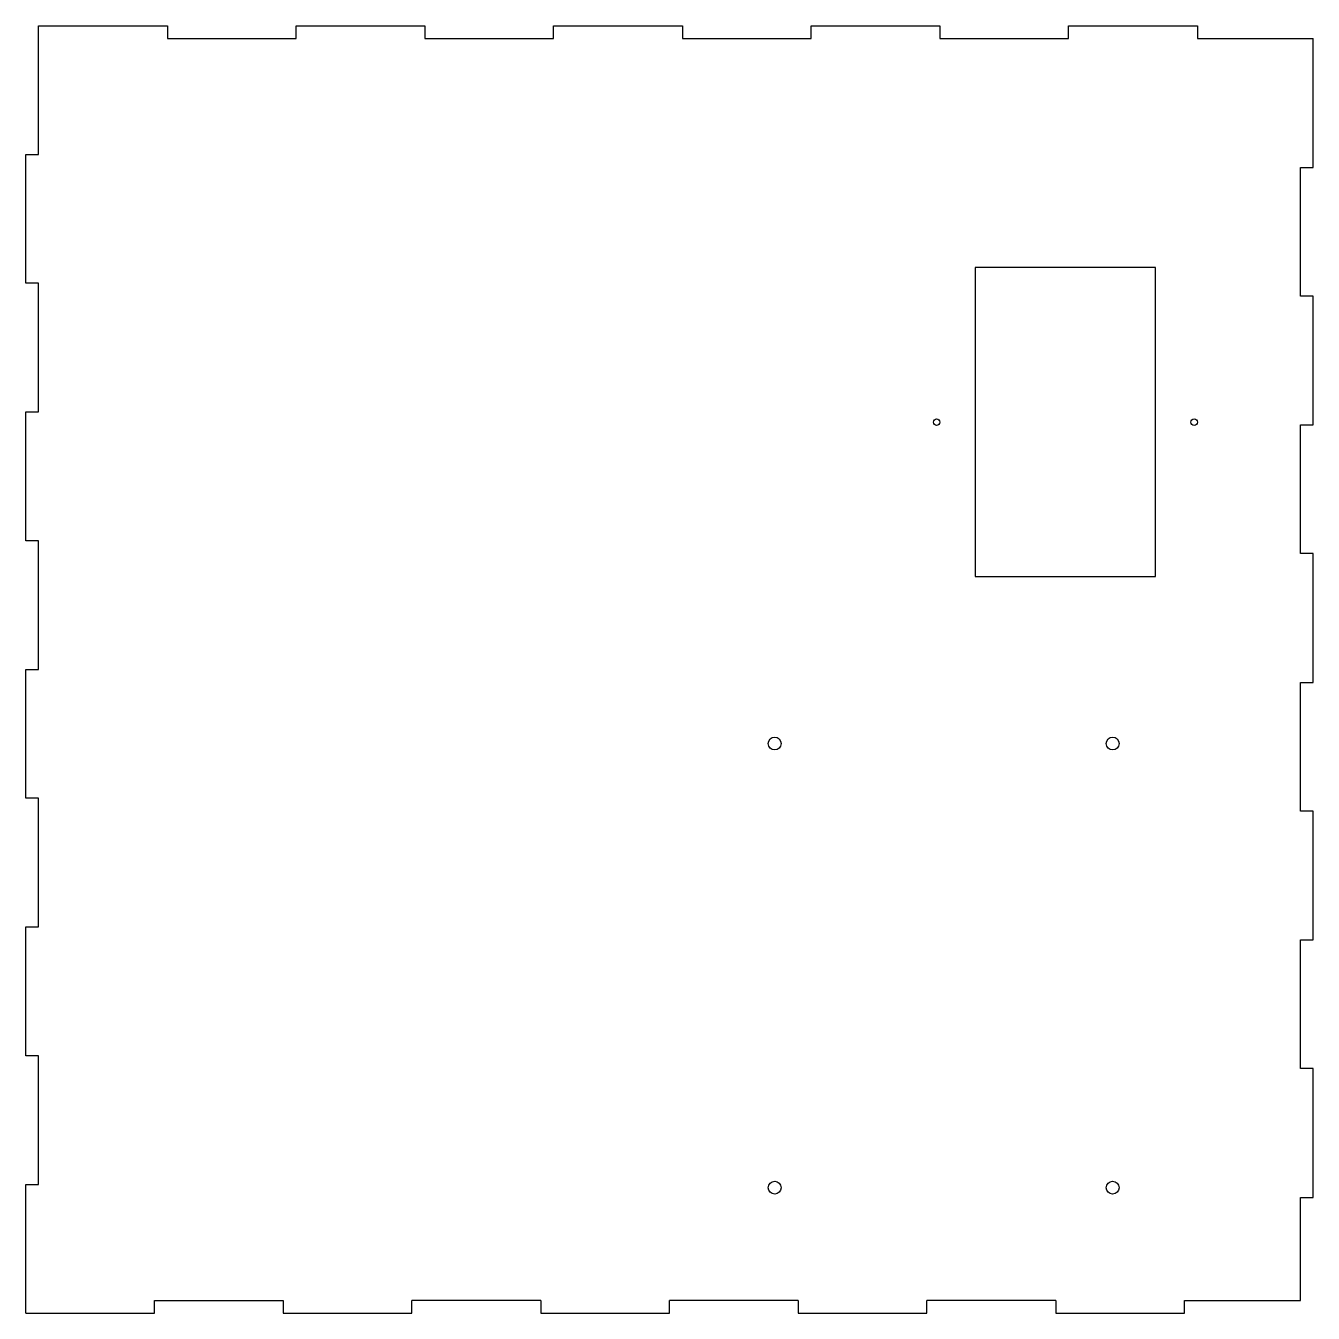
# Model space of a CAD drawing. Header units: millimetres. Extents: x 18 to 218, y 4 to 204.
import ezdxf

# ---------------------------------------------------------------- set-up
doc = ezdxf.new("R2010")
doc.units = ezdxf.units.MM

msp = doc.modelspace()

# ---------------------------------------------------------------- linework, layer by layer
for p, q in [((20.38, 183.9), (20.38, 203.9)), ((20.38, 203.9), (40.38, 203.9)), ((40.38, 203.9), (40.38, 201.9)), ((60.38, 201.9), (60.38, 203.9)), ((60.38, 203.9), (80.38, 203.9)), ((80.38, 203.9), (80.38, 201.9)), ((100.38, 201.9), (100.38, 203.9)), ((100.38, 203.9), (120.38, 203.9)), ((120.38, 203.9), (120.38, 201.9)), ((140.38, 201.9), (140.38, 203.9)), ((140.38, 203.9), (160.38, 203.9)), ((160.38, 203.9), (160.38, 201.9)), ((180.38, 201.9), (180.38, 203.9)), ((180.38, 203.9), (200.38, 203.9)), ((200.38, 203.9), (200.38, 201.9)), ((40.38, 201.9), (60.38, 201.9)), ((80.38, 201.9), (100.38, 201.9)), ((120.38, 201.9), (140.38, 201.9)), ((160.38, 201.9), (180.38, 201.9)), ((200.38, 201.9), (218.38, 201.9)), ((218.38, 181.9), (218.38, 201.9)), ((18.38, 163.9), (18.38, 183.9)), ((18.38, 183.9), (20.38, 183.9)), ((216.38, 161.9), (216.38, 181.9)), ((216.38, 181.9), (218.38, 181.9)), ((20.38, 163.9), (18.38, 163.9)), ((20.38, 143.9), (20.38, 163.9)), ((218.38, 161.9), (216.38, 161.9)), ((218.38, 141.9), (218.38, 161.9)), ((18.38, 123.9), (18.38, 143.9)), ((18.38, 143.9), (20.38, 143.9)), ((216.38, 121.9), (216.38, 141.9)), ((216.38, 141.9), (218.38, 141.9)), ((20.38, 123.9), (18.38, 123.9)), ((20.38, 103.9), (20.38, 123.9)), ((218.38, 121.9), (216.38, 121.9)), ((218.38, 101.9), (218.38, 121.9)), ((18.38, 83.9), (18.38, 103.9)), ((18.38, 103.9), (20.38, 103.9)), ((216.38, 81.9), (216.38, 101.9)), ((216.38, 101.9), (218.38, 101.9)), ((20.38, 83.9), (18.38, 83.9)), ((20.38, 63.9), (20.38, 83.9)), ((218.38, 81.9), (216.38, 81.9)), ((218.38, 61.9), (218.38, 81.9)), ((18.38, 43.9), (18.38, 63.9)), ((18.38, 63.9), (20.38, 63.9)), ((216.38, 41.9), (216.38, 61.9)), ((216.38, 61.9), (218.38, 61.9)), ((20.38, 43.9), (18.38, 43.9)), ((20.38, 23.9), (20.38, 43.9)), ((218.38, 41.9), (216.38, 41.9)), ((218.38, 21.9), (218.38, 41.9)), ((18.38, 3.9), (18.38, 23.9)), ((18.38, 23.9), (20.38, 23.9)), ((216.38, 5.9), (216.38, 21.9)), ((216.38, 21.9), (218.38, 21.9)), ((38.38, 3.9), (38.38, 5.9)), ((38.38, 5.9), (58.38, 5.9)), ((58.38, 5.9), (58.38, 3.9)), ((78.38, 3.9), (78.38, 5.9)), ((98.38, 5.9), (98.38, 3.9)), ((118.38, 3.9), (118.38, 5.9)), ((138.38, 5.9), (138.38, 3.9)), ((158.38, 3.9), (158.38, 5.9)), ((178.38, 5.9), (178.38, 3.9)), ((198.38, 5.9), (216.38, 5.9)), ((198.38, 3.9), (198.38, 5.9)), ((18.38, 3.9), (38.38, 3.9)), ((58.38, 3.9), (78.38, 3.9)), ((98.38, 3.9), (118.38, 3.9)), ((138.38, 3.9), (158.38, 3.9)), ((178.38, 3.9), (198.38, 3.9))]:
    msp.add_line(p, q)
msp.add_lwpolyline([(165.88, 166.32), (165.88, 118.32), (193.88, 118.32), (193.88, 166.32)], close=True)
for points in [[(98.38, 5.9), (78.38, 5.9)], [(138.38, 5.9), (118.38, 5.9)], [(178.38, 5.9), (158.38, 5.9)]]:
    msp.add_lwpolyline(points)
for centre, radius in [((159.88, 142.32), 0.5), ((199.88, 142.32), 0.5), ((134.72, 92.4), 1), ((187.22, 92.4), 1), ((134.72, 23.4), 1), ((187.22, 23.4), 1)]:
    msp.add_circle(centre, radius)

doc.saveas('drawing.dxf')
